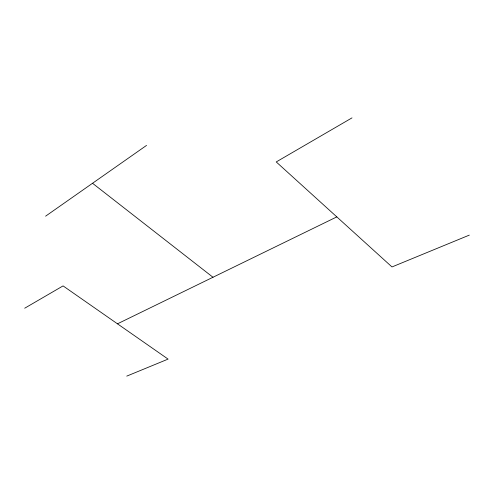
<?xml version="1.0" encoding="UTF-8"?>
<svg xmlns="http://www.w3.org/2000/svg" width="494" height="494" viewBox="0 0 494 494"><rect width="100%" height="100%" fill="white"/><g stroke="black" fill="none" stroke-linecap="round" stroke-linejoin="round"><path stroke-width="0.74" d="M45.596 216.181L146.551 145.397M24.7 308.213L63.071 285.896L168.09 359.107L126.754 376.119M351.994 117.881L276.232 161.933L391.989 266.945L469.3 235.125M117.467 323.823L336.815 216.891M92.526 183.274L212.982 277.258"/></g></svg>
